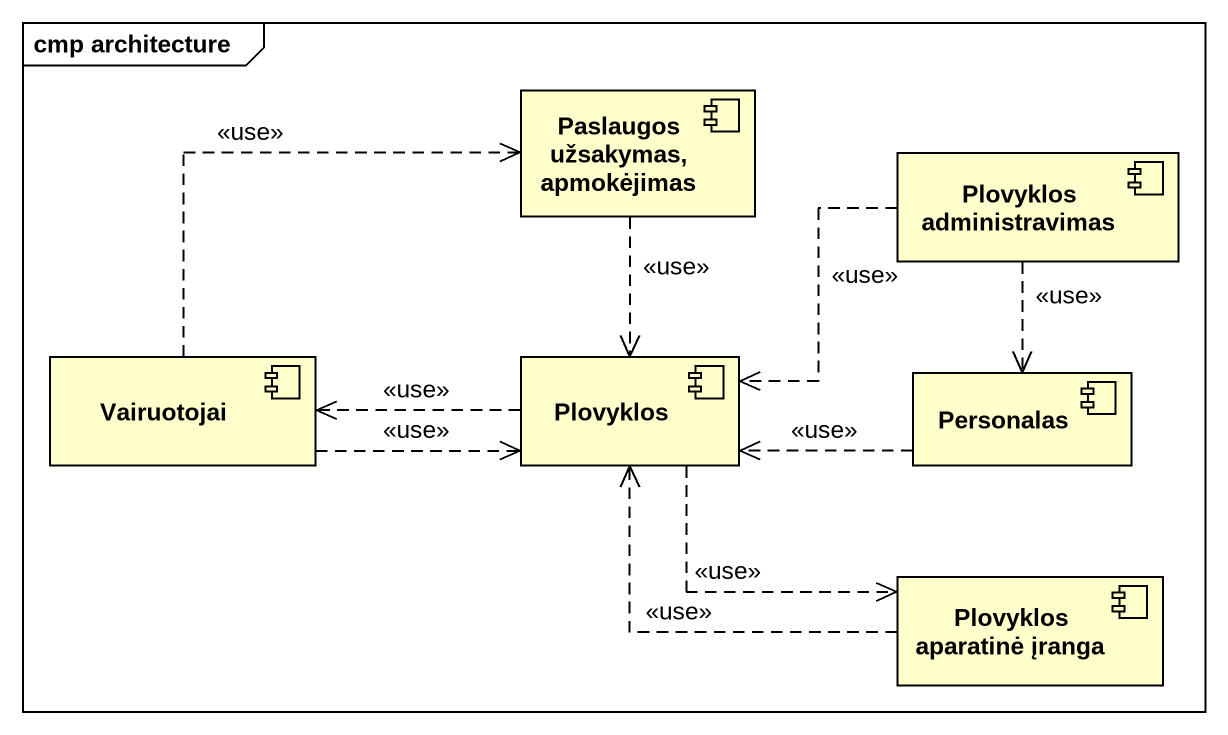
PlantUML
@startuml
mainframe cmp architecture
component "Paslaugos užsakymas, apmokėjimas" as Paslaugos_užsakymas
component "Plovyklos administravimas" as Plovyklos_administravimas
component Vairuotojai
component Plovyklos
component Personalas
component "Plovyklos aparatinė įranga" as Plovyklos_aparatinė_įranga
Paslaugos_užsakymas ..> Plovyklos : <<use>>
Plovyklos_administravimas .left.> Plovyklos : <<use>>
Plovyklos_administravimas ..> Personalas : <<use>>
Vairuotojai .right.> Paslaugos_užsakymas : <<use>>
Vairuotojai .right.> Plovyklos : <<use>>
Plovyklos .left.> Vairuotojai : <<use>>
Plovyklos .right.> Plovyklos_aparatinė_įranga : <<use>>
Personalas .left.> Plovyklos : <<use>>
Plovyklos_aparatinė_įranga .left.> Plovyklos : <<use>>
@enduml
